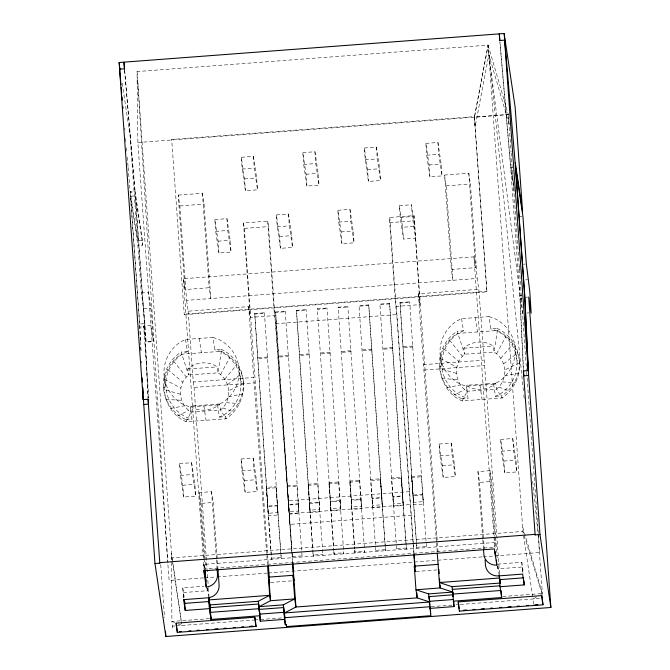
<?xml version="1.0" encoding="UTF-8"?>
<svg xmlns="http://www.w3.org/2000/svg" width="670" height="670" viewBox="0 0 670 670"><rect width="100%" height="100%" fill="white"/><g stroke="black" fill="none" stroke-linecap="round" stroke-linejoin="round"><path stroke-width="0.5" stroke-dasharray="3.35 2.51" d="M413.348 544.166L396.942 314.573L395.736 306.466L389.739 222.658L389.789 217.44L414.01 215.614L438.046 552.03M395.736 306.466L419.948 304.641L414.01 215.614M141.32 292.999L148.581 292.455L151.361 312.228L153.388 341.591L146.127 342.135L144.1 312.773L141.32 292.999L137.919 245.53L130.558 196.243L135.399 195.875L142.769 245.161L137.919 245.53M228.813 390.694C228.051 383.558 224.316 376.498 217.993 372.855L188.639 374.991C176.78 384.111 178.136 404.688 191.193 412.058L220.539 409.914C226.292 405.4 229.031 397.88 228.813 390.694L243.662 383.6C242.481 369.79 233.771 357.403 221.36 351.315L181.403 354.229C156.411 369.388 159.083 410.199 186.042 421.706L226.008 418.8C237.976 410.609 245.27 395.953 243.344 381.439L240.924 381.615L239.106 369.455M504.87 369.89C504.108 362.755 500.364 355.695 494.041 352.052L464.695 354.187C452.836 363.308 454.185 383.885 467.25 391.255L496.596 389.111C502.349 384.597 505.088 377.076 504.87 369.89L519.719 362.797C518.538 348.986 509.828 336.6 497.416 330.511L457.459 333.425C432.46 348.584 435.14 389.396 462.099 400.903L502.065 397.997C514.032 389.806 521.319 375.141 519.401 360.636L516.972 360.812L515.155 348.651M523.396 390.828L488.112 45.108L474.394 117.175L486.948 291.877L184.25 314.682L184.175 314.146L486.864 291.333L486.948 291.877M167.919 563.043L137.869 142.542L137.057 71.564L488.112 45.108L474.461 117.175L508.279 114.394L509.016 123.833L488.849 54.546L475.139 126.613L474.377 116.63L171.688 139.444L184.25 314.682M220.572 374.513L230.061 356.901M496.621 353.71L506.118 336.097M224.752 379.12L236.971 364.514M500.808 358.316L513.027 343.71M185.556 339.439L187.374 351.599L181.076 352.068L188.639 374.991L187.751 369.053L190.188 366.942A24.288 23.668 -8.5 0 1 214.408 365.184L217.105 366.909L217.993 372.855L221.36 351.315L221.041 349.154L214.743 349.606L212.926 337.446L185.556 339.439L180.615 341.868A37.646 36.682 -8.5 0 0 184.97 405.258L190.196 406.941L203.889 405.961L217.574 404.948L222.515 402.519A37.646 36.682 -8.5 0 0 218.152 339.129L212.926 337.446M221.041 349.154A40.074 39.044 -8.5 0 1 225.681 416.639L226.008 418.8L220.539 409.914L219.651 403.977L217.222 406.079A24.288 23.668 -8.5 0 1 193.002 407.846L190.305 406.112L191.193 412.058L186.042 421.706L185.724 419.546A40.074 39.044 -8.5 0 1 181.076 352.068M461.605 318.635L463.422 330.796L457.133 331.265L464.695 354.187L463.807 348.249L466.245 346.139A24.288 23.668 -8.5 0 1 490.457 344.38L493.154 346.105L494.041 352.052L497.416 330.511L497.098 328.35L490.8 328.803L488.983 316.642L461.605 318.635L456.664 321.056A37.646 36.682 -8.5 0 0 461.027 384.454L466.253 386.138L479.938 385.158L493.631 384.144L498.572 381.716A37.646 36.682 -8.5 0 0 494.209 318.325L488.983 316.642M497.098 328.35A40.074 39.044 -8.5 0 1 501.738 395.836L502.065 397.997L496.596 389.111L495.708 383.173L493.279 385.275A24.288 23.668 -8.5 0 1 469.059 387.042L466.362 385.309L467.25 391.255L462.099 400.903L461.772 398.742A40.074 39.044 -8.5 0 1 457.133 331.265M227.566 384.639L241.61 373.617M503.622 363.835L517.667 352.814M536.427 596.995L533.027 598.98L533.529 606.057M540.673 594.516L542.373 593.528L538.152 534.501L532.7 481.403M177.341 416.12L188.613 410.4M453.397 395.317L464.67 389.597M187.374 351.599L182.433 354.02A37.646 36.682 -8.5 0 0 186.788 417.418L192.014 419.093L190.196 406.941M217.574 404.948L219.391 417.1L224.333 414.68A37.646 36.682 -8.5 0 0 219.969 351.289L214.743 349.606M463.422 330.796L458.481 333.216A37.646 36.682 -8.5 0 0 462.844 396.607L468.07 398.29L466.253 386.138M493.631 384.144L495.448 396.297L500.39 393.876A37.646 36.682 -8.5 0 0 496.026 330.486L490.8 328.803M228.403 396.866L243.001 393.784M504.46 376.063L519.049 372.981M170.44 408.516L184.426 405.794M446.488 387.712L460.483 384.99M137.869 142.542L508.363 114.62M241.326 157.291L253.436 156.378L256.669 177.994L257.506 189.794L245.404 190.707L242.172 169.091L241.326 157.291L244.558 178.907L245.404 190.707M302.832 152.651L314.942 151.747L318.175 173.354L319.012 185.163L306.91 186.076L303.678 164.46L302.832 152.651L306.064 174.267L306.91 186.076M364.338 148.02L376.448 147.107L379.681 168.723L380.526 180.523L368.416 181.436L365.184 159.82L364.338 148.02L367.57 169.636L368.416 181.436M425.852 143.388L437.954 142.476L441.187 164.083L442.032 175.892L429.922 176.805L426.69 155.189L425.852 143.388L429.076 164.996L429.922 176.805M242.172 169.091L254.282 168.178L257.506 189.794M303.678 164.46L315.788 163.547L319.012 185.163M365.184 159.82L377.294 158.916L380.526 180.523M426.69 155.189L438.8 154.276L442.032 175.892M244.558 178.907L256.669 177.994M306.064 174.267L318.175 173.354M367.57 169.636L379.681 168.723M429.076 164.996L441.187 164.083M142.425 240.446L135.064 191.151L130.223 191.52L137.584 240.806L142.425 240.446L142.769 245.161M128.163 167.592L130.198 192.407L135.038 192.039L144.444 323.66L148.003 398.248M512.676 167.441L510.741 167.592L514.267 191.21M178.212 195.112L202.432 193.287L204.04 204.099L210.79 298.527L186.578 300.361L179.828 205.933L178.212 195.112L184.962 289.549L209.174 287.723L210.79 298.527L477.166 278.469L478.782 289.281L484.644 365.51L499.753 576.945M444.579 175.037L446.195 185.85L452.945 280.278L451.329 269.474L444.579 175.037L468.799 173.212L470.415 184.032L477.166 278.469M179.828 205.933L204.04 204.099M446.195 185.85L470.415 184.032M214.861 219.576L226.963 218.663L230.195 240.279L231.041 252.079L218.931 252.992L215.707 231.376L214.861 219.576L218.093 241.183L218.931 252.992M276.367 214.936L288.477 214.023L291.701 235.639L292.547 247.439L280.437 248.352L277.213 226.745L276.367 214.936L279.599 236.552L280.437 248.352M337.873 210.305L349.983 209.392L353.207 231.008L354.053 242.808L341.943 243.721L338.719 222.105L337.873 210.305L341.105 231.921L341.943 243.721M399.379 205.665L411.489 204.752L414.722 226.368L402.611 227.281L399.379 205.665L400.225 217.474L403.457 239.081L415.559 238.177L412.335 216.561L411.489 204.752M292.757 562.599L275.68 323.71L274.466 315.587L250.253 317.413L243.503 222.976L267.724 221.15L268.528 226.577L292.572 562.976M243.503 222.976L244.316 228.403L268.528 226.577M215.707 231.376L227.808 230.463L231.041 252.079M277.213 226.745L289.314 225.832L292.547 247.439M338.719 222.105L350.82 221.192L354.053 242.808M400.225 217.474L412.335 216.561M389.739 222.658L413.959 220.832M520.046 216.728L521.98 216.586M218.093 241.183L230.195 240.279M279.599 236.552L291.701 235.639M341.105 231.921L353.207 231.008M203.311 558.144L183.345 278.737L473.933 256.845L475.549 267.648L451.329 269.474M523.228 264.215L525.305 264.064M143.656 308.669L150.926 308.125M525.565 279.884L527.642 279.733M186.578 300.361L188.195 311.182L248.637 306.625L250.253 317.413M436.48 541.921L418.331 293.837L478.782 289.281M254.717 313.501L264.399 312.773L264.483 313.317L254.793 314.046L254.717 313.501L268.36 515.716L278.05 514.987L277.497 504.82M275.579 311.927L285.261 311.198L285.345 311.743L275.655 312.471L275.579 311.927L289.222 514.141L298.912 513.413L298.359 503.254M296.442 310.352L306.123 309.624L306.207 310.177L296.517 310.905L296.442 310.352L310.093 512.567L319.774 511.838L319.799 511.185L306.123 309.624M317.304 308.778L326.985 308.049L327.069 308.602L317.379 309.331L317.304 308.778L330.511 501.897L340.201 501.168L326.985 308.049M338.166 307.212L347.847 306.483L347.931 307.028L338.25 307.756L338.166 307.212L351.373 500.322L361.063 499.594L347.847 306.483M368.709 304.909L382.386 506.47L382.361 507.123L372.679 507.852L359.028 305.637L368.709 304.909L368.793 305.453L381.925 498.019L372.235 498.748L372.151 498.187L381.841 497.458L381.925 498.019M389.572 303.334L403.248 504.895L403.223 505.548L393.541 506.286L379.89 304.063L389.572 303.334L389.655 303.887L402.787 496.453L393.097 497.182L393.014 496.621L402.703 495.884L402.787 496.453M400.007 302.547L409.688 301.818L409.772 302.371L400.091 303.1L400.007 302.547L413.658 504.77L423.34 504.033L423.365 503.379L409.688 301.818M368.793 305.453L359.112 306.19L359.028 305.637M389.655 303.887L379.974 304.616L379.89 304.063M140.39 340.595L139.603 324.02L144.444 323.66M521.721 295.227L519.786 295.37L523.287 368.919M148.815 397.93L143.681 326.047L150.943 325.503L153.388 341.591M525.59 297.271L527.667 297.111M140.549 340.502L139.904 327.094L144.754 326.726L135.399 195.875M523.479 369.639L520.087 298.443L522.022 298.292M275.68 323.71L396.942 314.573M143.681 326.047L146.018 341.717L153.288 341.172M526.888 313.016L528.965 312.865M188.195 311.182L193.253 382.009L253.704 377.453L267.464 564.081M423.39 364.664L483.841 360.108M193.253 382.009L194.066 387.411L254.508 382.855M424.202 370.066L484.644 365.51M179.56 463.623L191.662 462.71L194.895 484.326L195.74 496.127L183.63 497.04L180.406 475.424L179.56 463.623L182.784 485.239L183.63 497.04M241.066 458.992L253.176 458.079L256.401 479.687L257.247 491.495L245.136 492.408L241.912 470.792L241.066 458.992L244.299 480.599L245.136 492.408M439.143 444.059L451.253 443.146L454.486 464.762L455.332 476.563L443.222 477.476L439.989 455.868L439.143 444.059L442.376 465.675L443.222 477.476M500.657 439.428L512.759 438.515L515.992 460.123L516.838 471.931L504.728 472.844L501.495 451.228L500.657 439.428L503.882 461.035L504.728 472.844M180.406 475.424L192.508 474.511L195.74 496.127M241.912 470.792L254.014 469.879L257.247 491.495M439.989 455.868L452.099 454.955L455.332 476.563M501.495 451.228L513.605 450.315L516.838 471.931M182.784 485.239L194.895 484.326M244.299 480.599L256.401 479.687M442.376 465.675L454.486 464.762M503.882 461.035L515.992 460.123M266.342 487.383L271.559 559.291L266.342 487.383L276.023 486.655L281.249 558.562L276.023 486.655M287.204 485.817L296.885 485.08L297.053 486.16L287.363 486.897L287.204 485.817L292.422 557.716M308.066 484.243L317.748 483.514L317.915 484.594L308.225 485.323L308.066 484.243L312.756 549.861M328.928 482.668L338.61 481.939L338.777 483.02L329.087 483.748L328.928 482.668L333.76 550.371M349.79 481.094L359.472 480.365L359.639 481.445L349.949 482.174L349.79 481.094L354.631 548.797M385.401 549.618L375.711 550.346L375.87 551.427L370.652 479.527L380.334 478.79L385.56 550.698L380.334 478.79M406.263 548.043L396.573 548.78L396.741 549.861L391.514 477.953L401.196 477.224L406.422 549.124L401.196 477.224M411.631 476.437L421.321 475.708L421.48 476.789L411.79 477.517L411.631 476.437L416.857 548.345L411.79 477.517M204.115 557.649L199.467 492.576L211.578 491.663L213.194 502.475L217.917 568.579M482.743 538.73L477.944 471.588L490.055 470.683L491.671 481.487L497.132 557.917M266.501 488.464L276.191 487.735M380.501 479.871L370.812 480.608L370.652 479.527M401.364 478.305L391.674 479.033L391.514 477.953M199.467 492.576L201.084 503.388L213.194 502.475M477.944 471.588L479.561 482.4L491.671 481.487M409.596 491.638L288.334 500.775L290.026 524.384L411.279 515.247M277.606 505.883L277.522 505.322L267.841 506.051L267.925 506.612L277.606 505.883L264.399 312.773M298.477 504.309L298.385 503.748L288.703 504.477L288.787 505.038L298.477 504.309L285.261 311.198M309.649 503.471L319.339 502.734L319.255 502.173L309.565 502.902L309.649 503.471L296.517 310.905M289.34 513.664L410.601 504.518M137.057 71.564L171.805 557.892L522.927 531.436L542.775 596.225M271.4 558.211L281.09 557.482M292.262 556.636L301.952 555.907L302.111 556.988L296.885 485.08M312.831 550.899L313.125 555.07L322.814 554.333L322.974 555.413L317.748 483.514M333.836 551.41L333.987 553.495L343.677 552.767L343.836 553.847L343.526 550.681M354.698 549.836L354.849 551.921L364.539 551.192L364.698 552.273L359.472 480.365M416.69 547.264L426.38 546.527L426.539 547.608L421.321 475.708M203.755 564.4L204.492 569.316L203.755 564.4L494.343 542.499L495.08 547.415M203.605 577.883L169.167 580.48L167.793 563.328M204.643 577.808L216.125 576.937M217.172 576.862L267.263 573.085M268.31 573.009L413.373 562.08M414.42 561.996L482.258 556.887M483.296 556.803L493.74 556.016M494.778 555.941L539.66 552.557L538.337 534.074M183.471 597.623L182.776 587.841L203.965 586.242M497.576 564.115L521.788 562.289L523.404 573.101M270.63 582.448L293.837 580.706M416.103 571.485L439.311 569.743M207.122 587.9L207.323 590.739L183.111 592.565L183.99 598.452M497.467 565.89L497.911 568.838L522.123 567.013L523.01 572.909M209.417 618.619L171.88 621.45L172.617 628.87M502.751 596.509L542.373 593.528L522.592 526.712M172.215 626.165L175.121 625.947M176.093 625.872L253.628 620.035M254.667 619.951L282.74 617.841M431.153 606.652L451.94 605.085M456.103 604.775L459.218 604.541M460.256 604.457L542.708 598.243M463.807 348.249L493.154 346.105M187.751 369.053L217.105 366.909M495.708 383.173L466.362 385.309M219.651 403.977L190.305 406.112M495.448 396.297L501.738 395.836M219.391 417.1L225.681 416.639M461.772 398.742L468.07 398.29M185.724 419.546L192.014 419.093M502.433 381.934L515.707 382.671M441.848 378.6L457.669 379.471M165.8 399.412L181.62 400.275M226.376 402.737L239.651 403.474M456.429 373.416L439.796 368.617L439.47 366.457L441.899 366.281L440.081 354.12M180.372 394.22L163.74 389.421L163.421 387.26L165.842 387.084L164.024 374.924M498.924 387.101L509.912 391.196M222.867 407.904L233.855 412M174.61 622.539L171.88 621.45L171.47 553.177L181.603 623.376M178.262 623.988L181.905 625.437L181.444 622.371M440.466 358.433L456.831 367.244M164.41 379.237L180.774 388.047M443.808 348.752L458.858 361.373M167.751 369.555L182.801 382.176M449.604 340.218L462.375 356.206M173.547 361.021L186.319 377.009M488.154 45.242L508.279 114.394M513.32 182.374L510.398 162.869L500.013 42.185M513.932 186.486L514.233 188.538M519.367 266.493L520.096 271.384M521.436 297.581L521.729 299.54M538.152 534.501L538.563 537.206M532.717 596.928L522.927 531.436L488.179 45.099M475.298 317.622L477.434 331.943M479.938 385.158L482.082 399.471M497.869 566.083L499.192 574.919M418.331 293.837L419.948 304.641M351.373 500.322L351.289 499.761L360.979 499.033L361.498 508.697L351.817 509.426L351.256 499.267M354.849 551.921L355.008 553.001L354.79 549.877M330.511 501.897L330.427 501.336L340.117 500.607L340.636 510.272L330.955 511.001L330.394 500.833M333.987 553.495L334.146 554.576L333.928 551.452M313.125 555.07L313.284 556.15L313.066 553.018M171.688 139.444L171.771 139.98M199.241 338.425L201.377 352.747M203.889 405.961L206.025 420.283M183.345 278.737L184.962 289.549M207.281 587.984L208.454 595.839M206.678 586.418L207.323 590.739M122.208 83.214L130.097 136.002L137.584 240.806M182.776 587.841L184.242 597.665M171.805 557.892L172.115 559.944M172.265 560.966L181.294 621.341M488.849 54.546L522.6 313.887M523.823 394.99L524.25 399.161M531.846 473.079L532.164 476.203M499.862 41.548L510.381 163.756L520.087 298.443M124.67 70.476L135.064 191.151M124.52 69.839L135.038 192.039M124.754 128.062L124.938 130.139M125.65 138.464L125.834 141.663M126.463 147.827L126.814 153.053M127.267 157.19L128.07 166.554M508.43 115.642L511.026 151.872M511.093 152.911L511.838 163.296M511.913 164.334L514.359 198.605M514.434 199.643L515.18 210.037M515.255 211.075L526.637 371.121M526.712 372.16L538.261 533.035M521.788 562.289L522.558 573.085M512.759 438.515L513.605 450.315M474.377 116.63L486.864 291.333M497.709 566.008L497.911 568.838M468.799 173.212L475.549 267.648M490.055 470.683L494.703 535.749M494.778 536.779L495.591 548.144M473.933 256.845L494.678 547.222L204.099 569.123L203.387 559.19M479.561 482.4L484.284 548.504M482.819 539.76L483.48 549.057M437.954 142.476L438.8 154.276M451.253 443.146L452.099 454.955M436.555 542.96L437.225 552.34M402.611 227.281L403.457 239.081M413.423 545.196L414.01 553.462M389.789 217.44L413.013 542.365M413.08 543.404L413.826 553.839M376.448 147.107L377.294 158.916M349.983 209.392L350.82 221.192M349.949 482.174L354.715 548.839M338.61 481.939L343.534 549.676M314.942 151.747L315.788 163.547M329.087 483.748L333.853 550.405M308.225 485.323L312.991 551.98M288.477 214.023L289.314 225.832M267.724 221.15L274.466 315.587M253.436 156.378L254.282 168.178M244.316 228.403L267.539 553.361M267.615 554.408L268.352 564.818M248.637 306.625L253.704 377.453M253.176 458.079L254.014 469.879M226.963 218.663L227.808 230.463M202.432 193.287L209.174 287.723M211.578 491.663L216.377 558.805M216.452 559.835L217.114 569.131M194.066 387.411L208.353 587.389M208.429 588.428L209.023 596.761M201.084 503.388L205.807 569.492M204.191 558.68L204.928 569.014M191.662 462.71L192.508 474.511M160.725 564.617L164.518 617.748M130.558 196.243L139.904 327.094M130.198 192.407L139.603 324.02M400.091 303.1L413.482 502.374L423.172 501.646L422.787 493.874M275.655 312.471L288.787 505.038M254.793 314.046L267.925 506.612M392.98 496.118L393.365 503.89L403.055 503.162L402.737 496.495M372.118 497.693L372.503 505.465L382.193 504.736L381.875 498.07M360.946 498.53L361.331 506.302L351.641 507.039L351.331 500.373M340.084 500.105L340.469 507.877L330.779 508.605L330.469 501.939M319.222 501.679L319.607 509.451L309.917 510.18L309.607 503.513M298.426 504.359L298.745 511.026L289.055 511.754L288.745 505.088M277.564 505.925L277.882 512.592L268.193 513.329L267.883 506.654M137.727 81.003L167.601 561.385M144.754 326.726L148.137 397.921M140.6 341.541L141.085 351.859M141.529 361.147L141.63 363.207M140.692 346.817L140.935 351.993M267.414 356.993L257.732 357.721L257.841 358.668L267.523 357.939L267.414 356.993M288.276 355.427L278.594 356.155L278.703 357.093L288.385 356.365L288.276 355.427M309.138 353.852L299.457 354.581L299.565 355.519L309.247 354.79L309.138 353.852M330 352.278L320.319 353.006L320.428 353.953L330.109 353.224L330 352.278M350.862 350.703L341.181 351.44L341.29 352.378L350.971 351.649L350.862 350.703M371.724 349.137L362.043 349.866L362.152 350.804L371.833 350.075L371.724 349.137M392.587 347.562L382.905 348.291L383.014 349.238L392.695 348.5L392.587 347.562M412.703 346.047L403.022 346.775L403.131 347.722L412.812 346.985L412.703 346.047M422.82 494.368L413.13 495.105L413.214 495.666L422.904 494.937L422.82 494.368"/><path stroke-width="1" d="M259.391 611.4L259.055 606.677L270.496 600.714L294.716 598.905L295.931 607.012L284.482 612.958L285.328 624.767L286.266 624.691M209.099 597.799L209.819 604.926L258.243 601.275L269.692 595.329L267.606 566.167M259.055 606.677L283.268 604.859L294.716 598.905L293.024 575.295L268.812 577.121L270.496 600.714L269.692 595.329L209.249 599.885M120.927 84.696L119.118 62.519L504.142 33.5L515.121 106.991L522.608 211.787L515.247 162.5M124.587 69.437L123.958 62.151L124.436 68.801L119.587 69.161L143.204 399.647L148.045 399.278L159.803 563.185L154.963 563.554L143.246 397.26M504.142 33.5L515.222 163.388L524.627 295.009L528.228 370.627L523.387 370.996L535.137 534.903L539.986 534.534L550.882 607.481L165.858 636.5L154.963 563.554M143.589 404.479L148.439 404.119M550.882 607.481L528.705 297.036L531.151 313.116L529.761 291.19L526.344 263.98L522.943 216.51L515.582 167.224L524.928 298.075L528.613 375.468L523.773 375.828L523.53 370.669M286.224 624.423L286.551 626.584L430.902 615.705L428.968 596.61L453.18 594.784L452.778 592.079L440.19 587.942L415.978 589.768L428.557 593.905L429.772 602.012L417.184 597.875L415.978 589.768L414.286 566.158L438.507 564.333M499.828 577.984L439.386 582.54L437.301 553.378M523.739 577.816L499.527 579.642L500.13 583.696M439.972 584.868L440.19 587.942L439.386 582.54L451.965 586.677L500.398 583.026M208.605 596.819L210.221 607.631L258.654 603.98L260.303 621.182L284.516 619.365L285.328 624.767M499.77 585.806L452.376 589.382L454.026 606.585L429.805 608.41M217.993 569.609L219.098 585.103A12.144 11.834 -8.5 0 1 207.834 597.816L183.614 599.642L185.23 610.454L209.45 608.628L211.067 619.432L259.491 615.78M499.192 574.919L500.029 586.727L524.25 584.902L523.957 580.856M428.557 593.905L452.778 592.079L453.113 596.803L452.711 594.097L501.143 590.454M258.243 601.275L259.458 609.382L283.67 607.556L284.516 619.365M453.515 599.508L429.303 601.333L429.839 604.935M429.772 602.012L284.482 612.958L283.268 604.859M453.213 601.183L501.646 597.531L501.21 591.459M177.408 631.802A53.634 0.905 85.7 0 1 176.109 623.159L254.809 617.229L256.108 625.872A53.634 0.905 85.7 0 1 254.809 617.229M459.226 608.62L458.221 601.903L541.762 595.605L543.052 604.248A53.634 0.905 85.7 0 1 541.762 595.605M430.106 606.735L284.817 617.681L284.013 612.28L259.793 614.105L258.988 608.703L210.556 612.346L208.94 601.543L184.727 603.369L184.141 599.441M179.476 631.651L181.545 631.492M188.798 630.947L190.866 630.788M197.081 630.319L199.149 630.169M206.402 629.624L208.47 629.465M214.685 628.996L217.792 628.761M224.006 628.293L226.075 628.133M233.319 627.589L235.396 627.438M241.61 626.969L243.679 626.81M249.893 626.341L253 626.107M463.64 610.236L466.73 610.002M472.919 609.533L474.98 609.382M481.169 608.913L484.268 608.678M490.457 608.209L492.517 608.058M499.736 607.514L501.796 607.355M507.986 606.894L511.084 606.66M517.274 606.191L519.334 606.04M526.553 605.496L528.613 605.337M534.802 604.868L537.901 604.633M177.332 632.363L256.032 626.425M459.444 611.099L542.985 604.801M535.137 534.903L535.062 534.358L159.72 562.649L159.803 563.185M524.25 584.902L522.634 574.098L498.413 575.924A12.144 11.834 -8.5 0 1 485.465 565.028L485.097 559.86M499.795 578.972L500.096 580.999M483.48 549.057L483.849 554.224A12.144 11.834 -8.5 0 0 496.805 565.111L494.376 548.906L203.797 570.798L206.218 587.012A12.144 11.834 -8.5 0 0 217.482 574.299L217.114 569.131M500.029 586.727L501.646 597.531M451.965 586.677L452.644 591.183M414.286 566.158L415.099 571.569L413.901 554.877M293.024 575.295L293.837 580.706L292.648 564.014M269.08 578.922L269.625 582.531L269.399 579.399M204.643 570.296L205.665 577.172M204.241 570.103L205.992 581.786M119.118 62.519L119.578 65.618M119.888 67.695L120.198 69.764M176.109 623.159L177.257 630.847M204.543 570.296L205.858 580.22M209.241 605.672L211.067 619.432L210.221 607.631M499.946 578.997L500.172 581.007M499.828 40.108L499.292 33.868L499.77 40.51L504.611 40.15L528.228 370.627M121.262 87.485L121.639 92.988M122.074 96.849L122.267 100.232M122.803 106.446L122.979 108.523M528.613 375.468L539.986 534.534M496.437 560.053L496.805 565.111M494.971 551.268L495.189 554.308M453.665 601.526L454.026 606.585M438.867 569.466L439.168 573.57M439.528 578.704L439.821 582.816M430.182 607.749L430.617 613.812M414.085 554.492L414.387 558.629M414.529 560.69L415.048 567.926M416.815 592.707L417.184 597.875L295.931 607.012L292.824 563.629M268.427 565.865L269.248 577.322M259.458 609.382L260.303 621.182M209.819 604.926L210.154 609.65M208.672 597.766L209.45 608.628M205.003 570.044L206.218 587.012M204.166 570.136L204.601 576.208M184.459 599.591L185.23 610.454M165.49 631.291L165.858 636.5M148.187 398.96L148.388 403.08M142.811 387.972L143.053 393.131M142.166 377.888L142.367 382.034M142.609 387.218L143.204 399.647M459.511 610.546A53.634 0.905 85.7 0 1 458.221 601.903"/></g></svg>
